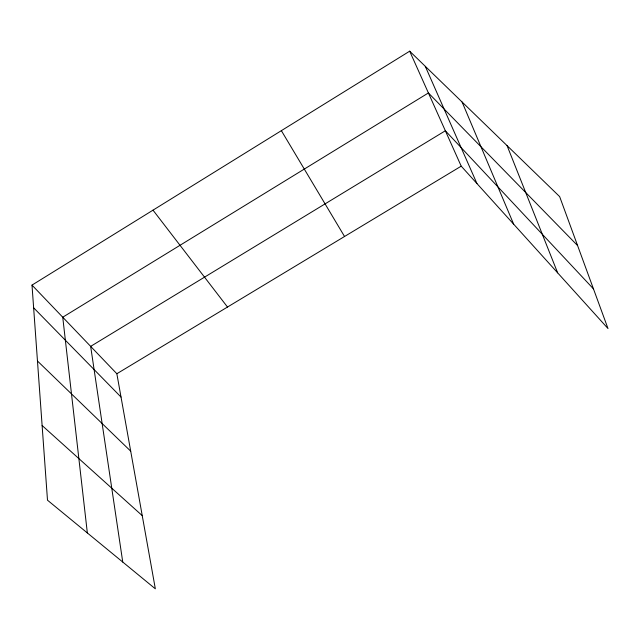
<?xml version="1.0" encoding="UTF-8"?>
<svg xmlns="http://www.w3.org/2000/svg" width="640" height="640" viewBox="0 0 640 640"><rect width="100%" height="100%" fill="white"/><g stroke="black" fill="none" stroke-linecap="round" stroke-linejoin="round"><path stroke-width="0.96" d="M32 285.104L116.848 373.736L155.336 588.816L47.496 500.2L32 285.104L409.68 51.184L559.648 196.608L608 328.544L461.216 166.16L409.68 51.184M116.848 373.736L461.216 166.16M42.12 425.52L142.24 515.624M37.472 361.016L130.704 451.16M577.6 245.584L428.4 92.96L62.744 317.216L87.344 532.944M33.632 307.8L121.024 397.064M593.464 288.88L445.352 130.768L90.656 346.376L122.752 562.04M153.008 210.152L227.496 307.04M281.36 130.656L344.536 236.488M425.288 66.328L476.968 183.584M462.096 102.016L513.656 224.168M507.064 145.616L557.656 272.856"/></g></svg>
